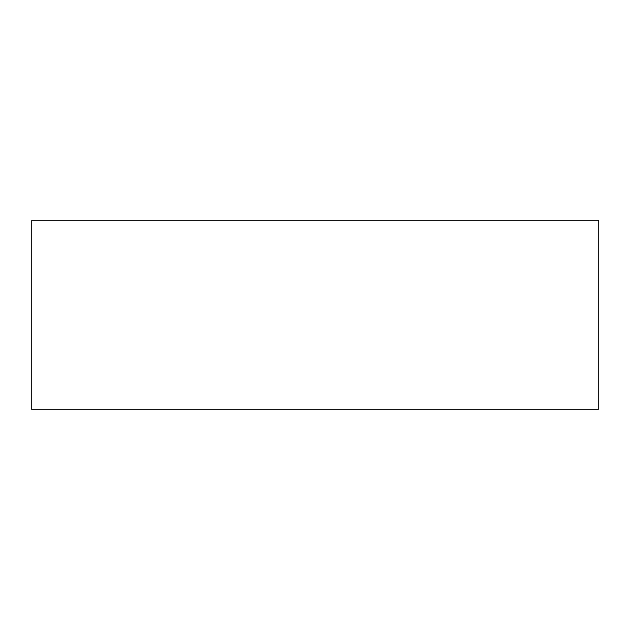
<?xml version="1.0" encoding="UTF-8"?>
<svg xmlns="http://www.w3.org/2000/svg" width="630" height="630" viewBox="0 0 630 630"><rect width="100%" height="100%" fill="white"/><g stroke="black" fill="none" stroke-linecap="round" stroke-linejoin="round"><path stroke-width="0.94" d="M598.5 220.5L31.5 220.5L31.5 409.5L598.5 409.5L598.5 220.5"/></g></svg>
